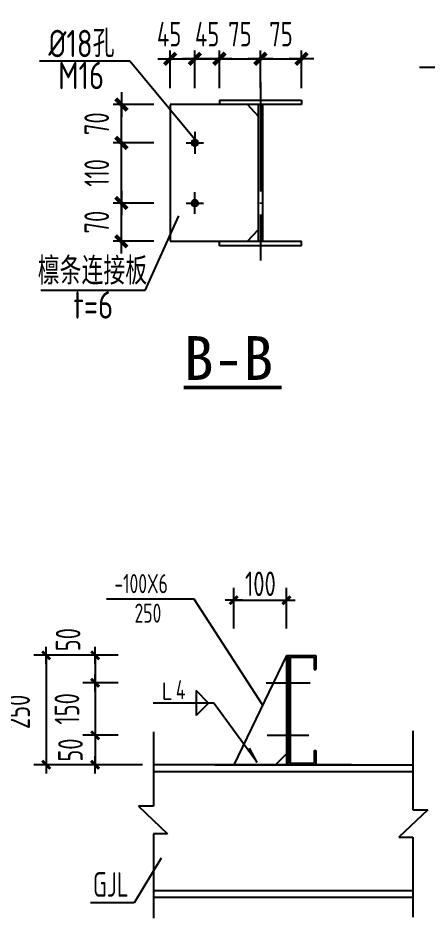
# Model space of a CAD drawing. Extents: x -321761 to 1215725, y 241863 to 438812.
# Drawn here: x 951420 to 958914, y 268648 to 285106 of the extents above; entities that cross this region are included whole.
import ezdxf

# ---------------------------------------------------------------- set-up
doc = ezdxf.new("R2010")
doc.units = 0
doc.header["$LTSCALE"] = 1000
doc.linetypes.add('CENTER', pattern=[2, 1.25, -0.25, 0.25, -0.25])
doc.linetypes.add('DOTE', pattern=[2.42, 2, -0.2, 0.02, -0.2])
doc.layers.get('0').update_dxf_attribs({"linetype": 'CONTINUOUS'})
doc.layers.get('Defpoints').update_dxf_attribs({"linetype": 'CONTINUOUS'})
for name, color, linetype in [('AXIS', 253, 'CENTER'), ('DIM_SYMB', 3, 'CONTINUOUS'), ('DOTE', 1, 'DOTE'), ('PUB_DIM', 3, 'CONTINUOUS'), ('PUB_TEXT', 7, 'CONTINUOUS'), ('板', 4, 'CONTINUOUS'), ('螺栓', 15, 'CONTINUOUS')]:
    doc.layers.add(name, color=color, linetype=linetype)
doc.styles.add('-黑体', font='')
doc.styles.add('DIM_FONT', font='SIMPLEX.shx', dxfattribs={"width": 0.8})
doc.styles.add('TSSD_Dimension', font='Tssdeng.shx', dxfattribs={"width": 0.7, "bigfont": 'hztxt.shx'})
doc.styles.add('TSSD_Rein', font='Tssdeng.shx', dxfattribs={"width": 0.7, "bigfont": 'hztxt.shx'})
doc.styles.add('TSSD_REIN_T3', font='Tssdeng.shx', dxfattribs={"width": 0.7, "bigfont": 'hztxt.shx'})
doc.styles.get('-黑体').set_extended_font_data('SimSun')
doc.dimstyles.new('DIMN150', dxfattribs={"dimscale": 1.5, "dimtxt": 300, "dimasz": 1, "dimexe": 250, "dimexo": 300, "dimgap": 150, "dimtad": 1, "dimdec": 0, "dimzin": 0, "dimdsep": 46, "dimtxsty": 'DIM_FONT', "dimblk": '_DIMX', "dimcen": 0.09, "dimclrt": 7, "dimadec": 0, "dimazin": 0, "dimtfac": 1, "dimtdec": 0, "dimtix": 1, "dimtmove": 2, "dimatfit": 3, "dimldrblk": '_DIMX', "dimfxl": 1, "dimtolj": 1, "dimtzin": 0, "dimarcsym": 0})

# ---------------------------------------------------------------- blocks, each defined once
blk = doc.blocks.new('孔')
at = {"layer": '螺栓'}
h = blk.add_hatch(color=256, dxfattribs=at)
h.paths.add_polyline_path([(0, -6, 0.414214), (6, 0), (0, 0)])
h.paths.add_polyline_path([(0, 0), (-6, 0, 0.414214), (0, -6)])
h.paths.add_polyline_path([(0, 0), (0, 6, 0.414214), (-6, 0)])
h.paths.add_polyline_path([(0, 0), (6, 0, 0.414214), (0, 6)])
for p, q in [((0, 20), (0, -20)), ((16, 0), (-16, 0))]:
    blk.add_line(p, q, dxfattribs=at)
blk.add_circle((0, 0), 6, dxfattribs=at)
blk = doc.blocks.new('_DIMX')
blk.add_line((-150, 0), (150, 0))
at = {"const_width": 50}
blk.add_lwpolyline([(-70, -70), (70, 70)], dxfattribs=at)
blk = doc.blocks.new('*D334')
at = {"layer": 'Defpoints', "color": 0}
for p in [(954652, 284361), (954202, 283523), (954652, 283523)]:
    blk.add_point(p, dxfattribs=at)
at = {"layer": 'PUB_DIM', "color": 0, "lineweight": -2}
for p, q in [((954202, 283823), (954202, 284511)), ((954652, 283823), (954652, 284511)), ((954200, 284361), (954199, 284361)), ((954202, 284361), (954652, 284361)), ((954653, 284361), (954655, 284361))]:
    blk.add_line(p, q, dxfattribs=at)
at = {"layer": 'PUB_DIM', "color": 0, "lineweight": -2, "xscale": 1.5, "yscale": 1.5, "zscale": 1.5}
blk.add_blockref('_DIMX', (954202, 284361), dxfattribs=at)
at = {"layer": 'PUB_DIM', "color": 0, "lineweight": -2, "xscale": 1.5, "yscale": 1.5, "zscale": 1.5, "rotation": 180}
blk.add_blockref('_DIMX', (954652, 284361), dxfattribs=at)
at = {"layer": 'PUB_DIM', "color": 7, "insert": (954182, 284811), "char_height": 450, "attachment_point": 5, "style": 'TSSD_Dimension'}
blk.add_mtext('\\A1;45', dxfattribs=at)
blk = doc.blocks.new('*D335')
at = {"layer": 'Defpoints', "color": 0}
for p in [(955102, 284361), (954652, 283523), (955102, 283523)]:
    blk.add_point(p, dxfattribs=at)
at = {"layer": 'PUB_DIM', "color": 0, "lineweight": -2}
for p, q in [((954652, 283823), (954652, 284511)), ((955102, 283823), (955102, 284511)), ((954650, 284361), (954649, 284361)), ((954652, 284361), (955102, 284361)), ((955103, 284361), (955105, 284361))]:
    blk.add_line(p, q, dxfattribs=at)
at = {"layer": 'PUB_DIM', "color": 0, "lineweight": -2, "xscale": 1.5, "yscale": 1.5, "zscale": 1.5}
blk.add_blockref('_DIMX', (954652, 284361), dxfattribs=at)
at = {"layer": 'PUB_DIM', "color": 0, "lineweight": -2, "xscale": 1.5, "yscale": 1.5, "zscale": 1.5, "rotation": 180}
blk.add_blockref('_DIMX', (955102, 284361), dxfattribs=at)
at = {"layer": 'PUB_DIM', "color": 7, "insert": (954877, 284811), "char_height": 450, "attachment_point": 5, "style": 'TSSD_Dimension'}
blk.add_mtext('\\A1;45', dxfattribs=at)
blk = doc.blocks.new('*D336')
at = {"layer": 'Defpoints', "color": 0}
for p in [(955852, 284361), (955102, 283523), (955852, 283523)]:
    blk.add_point(p, dxfattribs=at)
at = {"layer": 'PUB_DIM', "color": 0, "lineweight": -2}
for p, q in [((955102, 283823), (955102, 284511)), ((955852, 283823), (955852, 284511)), ((955100, 284361), (955099, 284361)), ((955102, 284361), (955852, 284361)), ((955853, 284361), (955855, 284361))]:
    blk.add_line(p, q, dxfattribs=at)
at = {"layer": 'PUB_DIM', "color": 0, "lineweight": -2, "xscale": 1.5, "yscale": 1.5, "zscale": 1.5}
blk.add_blockref('_DIMX', (955102, 284361), dxfattribs=at)
at = {"layer": 'PUB_DIM', "color": 0, "lineweight": -2, "xscale": 1.5, "yscale": 1.5, "zscale": 1.5, "rotation": 180}
blk.add_blockref('_DIMX', (955852, 284361), dxfattribs=at)
at = {"layer": 'PUB_DIM', "color": 7, "insert": (955477, 284811), "char_height": 450, "attachment_point": 5, "style": 'TSSD_Dimension'}
blk.add_mtext('\\A1;75', dxfattribs=at)
blk = doc.blocks.new('*D337')
at = {"layer": 'Defpoints', "color": 0}
for p in [(956602, 284361), (955852, 283523), (956602, 283523)]:
    blk.add_point(p, dxfattribs=at)
at = {"layer": 'PUB_DIM', "color": 0, "lineweight": -2}
for p, q in [((955852, 283823), (955852, 284511)), ((956602, 283823), (956602, 284511)), ((955850, 284361), (955849, 284361)), ((955852, 284361), (956602, 284361)), ((956603, 284361), (956605, 284361))]:
    blk.add_line(p, q, dxfattribs=at)
at = {"layer": 'PUB_DIM', "color": 0, "lineweight": -2, "xscale": 1.5, "yscale": 1.5, "zscale": 1.5}
blk.add_blockref('_DIMX', (955852, 284361), dxfattribs=at)
at = {"layer": 'PUB_DIM', "color": 0, "lineweight": -2, "xscale": 1.5, "yscale": 1.5, "zscale": 1.5, "rotation": 180}
blk.add_blockref('_DIMX', (956602, 284361), dxfattribs=at)
at = {"layer": 'PUB_DIM', "color": 7, "insert": (956227, 284811), "char_height": 450, "attachment_point": 5, "style": 'TSSD_Dimension'}
blk.add_mtext('\\A1;75', dxfattribs=at)
blk = doc.blocks.new('*D338')
at = {"layer": 'Defpoints', "color": 0}
for p in [(953309, 283523), (954202, 283523), (954202, 282823)]:
    blk.add_point(p, dxfattribs=at)
at = {"layer": 'PUB_DIM', "color": 0, "lineweight": -2}
for p, q in [((953902, 283523), (953159, 283523)), ((953309, 283524), (953309, 283526)), ((953309, 282823), (953309, 283523)), ((953902, 282823), (953159, 282823)), ((953309, 282821), (953309, 282820))]:
    blk.add_line(p, q, dxfattribs=at)
at = {"layer": 'PUB_DIM', "color": 0, "lineweight": -2, "xscale": 1.5, "yscale": 1.5, "zscale": 1.5}
for p, rotation in [((953309, 283523), 270), ((953309, 282823), 90)]:
    blk.add_blockref('_DIMX', p, dxfattribs=dict(at, rotation=rotation))
at = {"layer": 'PUB_DIM', "color": 7, "insert": (952859, 283173), "char_height": 450, "attachment_point": 5, "rotation": 90, "style": 'TSSD_Dimension'}
blk.add_mtext('\\A1;70', dxfattribs=at)
blk = doc.blocks.new('*D339')
at = {"layer": 'Defpoints', "color": 0}
for p in [(953309, 282823), (954202, 282823), (954202, 281723)]:
    blk.add_point(p, dxfattribs=at)
at = {"layer": 'PUB_DIM', "color": 0, "lineweight": -2}
for p, q in [((953902, 282823), (953159, 282823)), ((953309, 281724), (953309, 282821)), ((953902, 281723), (953159, 281723))]:
    blk.add_line(p, q, dxfattribs=at)
at = {"layer": 'PUB_DIM', "color": 0, "lineweight": -2, "xscale": 1.5, "yscale": 1.5, "zscale": 1.5}
for p, rotation in [((953309, 282823), 90), ((953309, 281723), 270)]:
    blk.add_blockref('_DIMX', p, dxfattribs=dict(at, rotation=rotation))
at = {"layer": 'PUB_DIM', "color": 7, "insert": (952859, 282273), "char_height": 450, "attachment_point": 5, "rotation": 90, "style": 'TSSD_Dimension'}
blk.add_mtext('\\A1;110', dxfattribs=at)
blk = doc.blocks.new('*D340')
at = {"layer": 'Defpoints', "color": 0}
for p in [(953309, 281723), (954202, 281723), (954202, 281023)]:
    blk.add_point(p, dxfattribs=at)
at = {"layer": 'PUB_DIM', "color": 0, "lineweight": -2}
for p, q in [((953902, 281723), (953159, 281723)), ((953309, 281724), (953309, 281726)), ((953309, 281023), (953309, 281723)), ((953902, 281023), (953159, 281023)), ((953309, 281021), (953309, 281020))]:
    blk.add_line(p, q, dxfattribs=at)
at = {"layer": 'PUB_DIM', "color": 0, "lineweight": -2, "xscale": 1.5, "yscale": 1.5, "zscale": 1.5}
for p, rotation in [((953309, 281723), 270), ((953309, 281023), 90)]:
    blk.add_blockref('_DIMX', p, dxfattribs=dict(at, rotation=rotation))
at = {"layer": 'PUB_DIM', "color": 7, "insert": (952859, 281373), "char_height": 450, "attachment_point": 5, "rotation": 90, "style": 'TSSD_Dimension'}
blk.add_mtext('\\A1;70', dxfattribs=at)
blk = doc.blocks.new('*D487')
at = {"layer": 'Defpoints', "color": 0}
for p in [(953698, 271989), (952829, 271450), (953698, 271450)]:
    blk.add_point(p, dxfattribs=at)
at = {"layer": 'PUB_DIM', "color": 0, "lineweight": -2}
for p, q in [((953248, 271989), (952604, 271989)), ((952829, 271990), (952829, 271991)), ((952829, 271989), (952829, 271450)), ((953248, 271450), (952604, 271450)), ((952829, 271449), (952829, 271447))]:
    blk.add_line(p, q, dxfattribs=at)
at = {"layer": 'PUB_DIM', "color": 0, "lineweight": -2, "xscale": 1.05, "yscale": 1.05, "zscale": 1.05}
for p, rotation in [((952829, 271989), 270), ((952829, 271450), 90)]:
    blk.add_blockref('_DIMX', p, dxfattribs=dict(at, rotation=rotation))
at = {"layer": 'PUB_DIM', "color": 7, "insert": (952379, 271719), "char_height": 450, "attachment_point": 5, "rotation": 90, "style": 'TSSD_Rein'}
blk.add_mtext('\\A1;50', dxfattribs=at)
blk = doc.blocks.new('*D488')
at = {"layer": 'Defpoints', "color": 0}
for p in [(953698, 272950), (952829, 271989), (953698, 271989)]:
    blk.add_point(p, dxfattribs=at)
at = {"layer": 'PUB_DIM', "color": 0, "lineweight": -2}
for p, q in [((953248, 272950), (952604, 272950)), ((952829, 272949), (952829, 271990)), ((953248, 271989), (952604, 271989))]:
    blk.add_line(p, q, dxfattribs=at)
at = {"layer": 'PUB_DIM', "color": 0, "lineweight": -2, "xscale": 1.05, "yscale": 1.05, "zscale": 1.05}
for p, rotation in [((952829, 272950), 90), ((952829, 271989), 270)]:
    blk.add_blockref('_DIMX', p, dxfattribs=dict(at, rotation=rotation))
at = {"layer": 'PUB_DIM', "color": 7, "insert": (952315, 272473), "char_height": 450, "attachment_point": 5, "rotation": 90, "style": 'TSSD_Rein'}
blk.add_mtext('\\A1;150', dxfattribs=at)
blk = doc.blocks.new('*D489')
at = {"layer": 'Defpoints', "color": 0}
for p in [(953698, 273452), (952829, 272950), (953698, 272950)]:
    blk.add_point(p, dxfattribs=at)
at = {"layer": 'PUB_DIM', "color": 0, "lineweight": -2}
for p, q in [((953248, 273452), (952604, 273452)), ((952829, 273451), (952829, 272951)), ((953248, 272950), (952604, 272950))]:
    blk.add_line(p, q, dxfattribs=at)
at = {"layer": 'PUB_DIM', "color": 0, "lineweight": -2, "xscale": 1.05, "yscale": 1.05, "zscale": 1.05}
for p, rotation in [((952829, 273452), 90), ((952829, 272950), 270)]:
    blk.add_blockref('_DIMX', p, dxfattribs=dict(at, rotation=rotation))
at = {"layer": 'PUB_DIM', "color": 7, "insert": (952336, 273738), "char_height": 450, "attachment_point": 5, "rotation": 90, "style": 'TSSD_Rein'}
blk.add_mtext('\\A1;50', dxfattribs=at)
blk = doc.blocks.new('*D490')
at = {"layer": 'Defpoints', "color": 0}
for p in [(953604, 273452), (951935, 271450), (953604, 271450)]:
    blk.add_point(p, dxfattribs=at)
at = {"layer": 'PUB_DIM', "color": 0, "lineweight": -2}
for p, q in [((953154, 273452), (951710, 273452)), ((951935, 273451), (951935, 271451)), ((953154, 271450), (951710, 271450))]:
    blk.add_line(p, q, dxfattribs=at)
at = {"layer": 'PUB_DIM', "color": 0, "lineweight": -2, "xscale": 1.05, "yscale": 1.05, "zscale": 1.05}
for p, rotation in [((951935, 273452), 90), ((951935, 271450), 270)]:
    blk.add_blockref('_DIMX', p, dxfattribs=dict(at, rotation=rotation))
at = {"layer": 'PUB_DIM', "color": 7, "insert": (951413, 272417), "char_height": 450, "attachment_point": 5, "rotation": 90, "style": 'TSSD_Rein'}
blk.add_mtext('\\A1;250', dxfattribs=at)
blk = doc.blocks.new('*D501')
at = {"layer": 'Defpoints', "color": 0}
for p in [(956327, 274459), (955363, 273490), (956327, 273490)]:
    blk.add_point(p, dxfattribs=at)
at = {"layer": 'PUB_DIM', "color": 0, "lineweight": -2}
for p, q in [((955363, 273940), (955363, 274684)), ((956327, 273940), (956327, 274684)), ((955364, 274459), (956326, 274459))]:
    blk.add_line(p, q, dxfattribs=at)
at = {"layer": 'PUB_DIM', "color": 0, "lineweight": -2, "xscale": 1.05, "yscale": 1.05, "zscale": 1.05, "rotation": 180}
blk.add_blockref('_DIMX', (955363, 274459), dxfattribs=at)
at = {"layer": 'PUB_DIM', "color": 0, "lineweight": -2, "xscale": 1.05, "yscale": 1.05, "zscale": 1.05}
blk.add_blockref('_DIMX', (956327, 274459), dxfattribs=at)
at = {"layer": 'PUB_DIM', "color": 7, "insert": (955851, 274759), "char_height": 450, "attachment_point": 5, "style": 'TSSD_Rein'}
blk.add_mtext('\\A1;100', dxfattribs=at)

msp = doc.modelspace()

# ---------------------------------------------------------------- linework, layer by layer
for p, q in [((954641.1, 274479.6), (953035.8, 274479.6)), ((955891.6, 272545.8), (954641.1, 274479.6)), ((956325.4, 273449.6), (955365.4, 271449.6)), ((956325.4, 273449.6), (956325.4, 271449.6)), ((956325.4, 273449.6), (956365.4, 273449.6)), ((956365.4, 273449.6), (956365.4, 271449.6)), ((956365.4, 273449.6), (956865.4, 273449.6)), ((956395.4, 273419.6), (956395.4, 271479.6)), ((956395.4, 273419.6), (956835.4, 273419.6)), ((956835.4, 273419.6), (956835.4, 273189.6)), ((956865.4, 273449.6), (956865.4, 273189.6)), ((956835.4, 273189.6), (956865.4, 273189.6)), ((954673.5, 272808.6), (954673.5, 272348.4)), ((954903.6, 272578.5), (954673.5, 272808.6)), ((954996.9, 272578.5), (953889.8, 272578.5)), ((954903.6, 272578.5), (954673.5, 272348.4)), ((955789.3, 271489.6), (954996.9, 272578.5)), ((953895, 272052.9), (953895, 270693.9)), ((958635.8, 272068.3), (958635.8, 270628.1)), ((955789.3, 271489.6), (955649.4, 271751.7)), ((956325.4, 271649.6), (956125.4, 271449.6)), ((956835.4, 271709.6), (956865.4, 271709.6)), ((956835.4, 271709.6), (956835.4, 271479.6)), ((956835.4, 271709.6), (956835.4, 271479.6)), ((956865.4, 271709.6), (956865.4, 271449.6)), ((957515.4, 271449.6), (953895, 271449.6)), ((955015.4, 271449.6), (958635.8, 271449.6)), ((956865.4, 271449.6), (956365.4, 271449.6)), ((956395.4, 271479.6), (956835.4, 271479.6)), ((953895, 271329.6), (958635.8, 271329.6)), ((953895, 270693.9), (953621.4, 270693.9)), ((953621.4, 270693.9), (954151, 270186.1)), ((958909.4, 270628.1), (958379.8, 270126.1)), ((958635.8, 270628.1), (958909.4, 270628.1)), ((953895, 270186.1), (953895, 268648.2)), ((954151, 270186.1), (953895, 270186.1)), ((958379.8, 270126.1), (958635.8, 270126.1)), ((958635.8, 270126.1), (958635.8, 268663.7)), ((954036.8, 269743.2), (953540.8, 268923.1)), ((953895, 269150.1), (958635.8, 269150.1)), ((953540.8, 268923.1), (952744.8, 268923.1)), ((953895, 269030.1), (958635.8, 269030.1))]:
    msp.add_line(p, q)
for points in [[(956325.4, 273029.6), (956395.4, 273029.6), (956325.4, 272869.6), (956395.4, 272869.6)], [(956325.4, 272068.9), (956395.4, 272068.9), (956325.4, 271908.9), (956395.4, 271908.9)]]:
    msp.add_solid(points)
at = {"layer": 'AXIS', "linetype": 'ByBlock'}
for p, q in [((953461.3, 284316.9, 6.9), (951815.4, 284316.9, 6.9)), ((954651.9, 282882.6, 6.9), (953461.3, 284316.9, 6.9)), ((960253.3, 284202, 6.9), (958759.8, 284202, 6.9)), ((954351.1, 281486.9, 6.9), (953739, 280121.3, 6.9)), ((953739, 280121.3, 6.9), (951836, 280121.3, 6.9))]:
    msp.add_line(p, q, dxfattribs=at)
at = {"layer": 'Defpoints', "color": 0, "linetype": 'ByBlock'}
msp.add_point((953824.3, 271449.6), dxfattribs=at)
at = {"layer": 'DIM_SYMB', "const_width": 70, "elevation": 6.9}
msp.add_lwpolyline([(954450.6, 278348), (956240.6, 278348)], dxfattribs=at)
at = {"layer": 'DOTE'}
msp.add_line((955851.9, 283930.4, 6.9), (955851.9, 280671.6, 6.9), dxfattribs=at)
at = {"layer": 'DOTE', "color": 8, "linetype": 'DOTE', "ltscale": 1.5}
for p, q in [((955958.3, 272949.6), (956757.9, 272949.6)), ((955974.3, 271988.9), (956738.1, 271988.9))]:
    msp.add_line(p, q, dxfattribs=at)
at = {"layer": 'PUB_DIM'}
msp.add_line((953697.9, 271449.6), (952484.9, 271449.6), dxfattribs=at)
at = {"layer": '板', "lineweight": -3, "ltscale": 1.5}
for p, q in [((955101.9, 283602.7, 6.9), (956601.9, 283602.7, 6.9)), ((955101.9, 283602.7, 6.9), (955101.9, 283522.6, 6.9)), ((956601.9, 283602.7, 6.9), (956601.9, 283522.6, 6.9)), ((956601.9, 283522.6, 6.9), (954201.9, 283522.6, 6.9)), ((954201.9, 283522.6, 6.9), (954201.9, 281022.7, 6.9)), ((955611.9, 283522.6, 6.9), (955811.9, 283310.6, 6.9)), ((955811.9, 283522.6, 6.9), (955811.9, 281022.7, 6.9)), ((955891.9, 283522.6, 6.9), (955891.9, 281022.7, 6.9)), ((955611.9, 281022.7, 6.9), (955811.9, 281234.7, 6.9)), ((954201.9, 281022.7, 6.9), (956601.9, 281022.7, 6.9)), ((955101.9, 280942.7, 6.9), (955101.9, 281022.7, 6.9)), ((956601.9, 280942.7, 6.9), (955101.9, 280942.7, 6.9)), ((956601.9, 280942.7, 6.9), (956601.9, 281022.7, 6.9))]:
    msp.add_line(p, q, dxfattribs=at)

# ---------------------------------------------------------------- block references
at = {"layer": '螺栓', "lineweight": -3, "xscale": -10, "yscale": 10, "zscale": 10}
msp.add_blockref('孔', (954651.9, 282822.6, 6.9), dxfattribs=at)
at = {"layer": '螺栓', "lineweight": -3, "xscale": 10, "yscale": 10, "zscale": 10, "rotation": 180}
msp.add_blockref('孔', (954651.9, 281722.8, 6.9), dxfattribs=at)

# ---------------------------------------------------------------- texts
for s, height, style, width, p in [('-100X6', 350, 'TSSD_REIN_T3', 0.7, (953182.5, 274587.2)), ('250', 350, 'TSSD_REIN_T3', 0.7, (953550.2, 274047.5)), ('L', 300, 'DIM_FONT', 0.8, (954053, 272648.4)), ('4', 350, 'TSSD_REIN_T3', 0.7, (954305.6, 272648.4)), ('GJL', 450, 'TSSD_REIN_T3', 0.7, (952789.1, 269036.5))]:
    msp.add_text(s, height=height, dxfattribs=dict(style=style, width=width)).set_placement(p)
at = {"layer": 'AXIS', "linetype": 'ByBlock', "style": 'TSSD_Rein', "width": 0.8}
for s, p in [('%%C18孔', (951974.5, 284389.4, 6.9)), ('M16', (952154.4, 283804.4, 6.9)), ('檩条连接板', (951780.9, 280230.3, 6.9)), ('t=6', (952430, 279607.9, 6.9))]:
    msp.add_text(s, height=500, dxfattribs=at).set_placement(p)
at = {"layer": 'PUB_TEXT', "style": '-黑体'}
msp.add_text('B-B', height=800, dxfattribs=at).set_placement((954450.6, 278488, 6.9))

# ---------------------------------------------------------------- dimensions: what is measured, and where the dimension line sits
at = {"layer": 'PUB_DIM'}
for base, p1, p2, angle, text, override, picture, middle in [((954651.9, 284360.8), (954201.9, 283522.6), (954651.9, 283522.6), 0, '45', {"dimexe": 100, "dimexo": 200, "dimtxsty": 'TSSD_Dimension', "dimdle": 100}, '*D334', (954182.4, 284810.8)), ((956327.4, 274459.4), (955363.4, 273490), (956327.4, 273490), 0, '100', {"dimasz": 0.7, "dimexe": 150, "dimtxsty": 'TSSD_Rein'}, '*D501', (955850.6, 274759)), ((952829, 272949.6), (953697.9, 273451.6), (953697.9, 272949.6), 270, '50', {"dimasz": 0.7, "dimexe": 150, "dimtxsty": 'TSSD_Rein'}, '*D489', (952335.9, 273738.2)), ((951934.5, 271449.6), (953603.8, 273451.6), (953603.8, 271449.6), 270, '250', {"dimasz": 0.7, "dimexe": 150, "dimtxsty": 'TSSD_Rein'}, '*D490', (951413, 272416.7)), ((952829, 271988.9), (953697.9, 272949.6), (953697.9, 271988.9), 270, '150', {"dimasz": 0.7, "dimexe": 150, "dimtxsty": 'TSSD_Rein'}, '*D488', (952314.8, 272473.2))]:
    dim = msp.add_linear_dim(base=base, p1=p1, p2=p2, angle=angle, text=text, dimstyle='DIMN150', override=override, dxfattribs=at)
    dim.commit()
    dim.dimension.update_dxf_attribs({"geometry": picture, "text_midpoint": middle, "dimtype": 161})
for p1, p2, distance, text, override, picture, middle in [((954651.9, 283522.6), (955101.9, 283522.6), 838.2, '45', {"dimexe": 100, "dimexo": 200, "dimtxsty": 'TSSD_Dimension', "dimdle": 100}, '*D335', (954876.9, 284810.8)), ((955101.9, 283522.6), (955851.9, 283522.6), 838.2, '75', {"dimexe": 100, "dimexo": 200, "dimtxsty": 'TSSD_Dimension', "dimdle": 100}, '*D336', (955476.9, 284810.8)), ((955851.9, 283522.6), (956601.9, 283522.6), 838.2, '75', {"dimexe": 100, "dimexo": 200, "dimtxsty": 'TSSD_Dimension', "dimdle": 100}, '*D337', (956226.9, 284810.8)), ((954201.9, 282822.6), (954201.9, 283522.6), 893.1, '70', {"dimexe": 100, "dimexo": 200, "dimtxsty": 'TSSD_Dimension', "dimdle": 100}, '*D338', (952858.8, 283172.6)), ((954201.9, 281722.8), (954201.9, 282822.6), 893.1, '110', {"dimexe": 100, "dimexo": 200, "dimtxsty": 'TSSD_Dimension', "dimdle": 100}, '*D339', (952858.8, 282272.7)), ((954201.9, 281022.7), (954201.9, 281722.8), 893.1, '70', {"dimexe": 100, "dimexo": 200, "dimtxsty": 'TSSD_Dimension', "dimdle": 100}, '*D340', (952858.8, 281372.7)), ((953697.9, 271988.9), (953697.9, 271449.6), -868.9, '50', {"dimasz": 0.7, "dimexe": 150, "dimtxsty": 'TSSD_Rein'}, '*D487', (952379, 271719.3))]:
    dim = msp.add_aligned_dim(p1=p1, p2=p2, distance=distance, text=text, dimstyle='DIMN150', override=override, dxfattribs=at)
    dim.commit()
    dim.dimension.update_dxf_attribs({"geometry": picture, "text_midpoint": middle})

doc.saveas('drawing.dxf')
